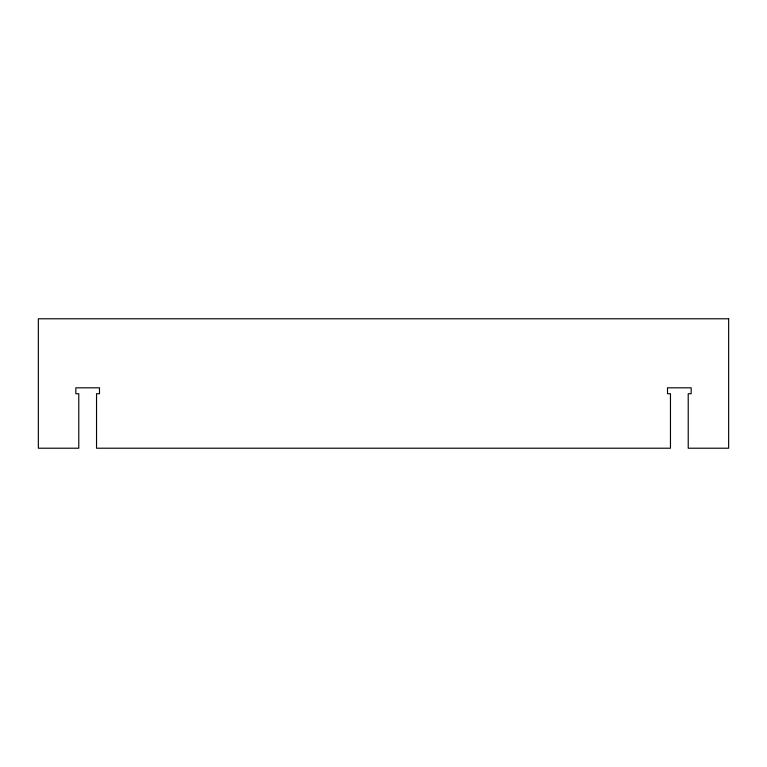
<?xml version="1.0" encoding="UTF-8"?>
<svg xmlns="http://www.w3.org/2000/svg" width="767" height="767" viewBox="0 0 767 767"><rect width="100%" height="100%" fill="white"/><g stroke="black" fill="none" stroke-linecap="round" stroke-linejoin="round"><path stroke-width="1.15" d="M728.65 318.784L38.35 318.784L38.35 448.216L78.78 448.216L78.78 393.73L75.828 393.73L75.828 387.814L99.489 387.814L99.489 393.73L96.537 393.73L96.537 448.216L670.463 448.216L670.463 393.73L667.511 393.73L667.511 387.814L691.172 387.814L691.172 393.73L688.22 393.73L688.22 448.216L728.65 448.216L728.65 318.784"/></g></svg>
